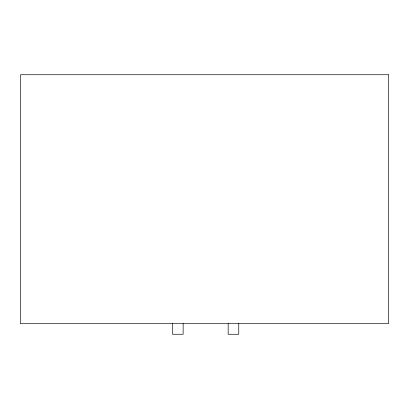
<?xml version="1.0" encoding="UTF-8"?>
<svg xmlns="http://www.w3.org/2000/svg" width="409" height="409" viewBox="0 0 409 409"><rect width="100%" height="100%" fill="white"/><g stroke="black" fill="none" stroke-linecap="round" stroke-linejoin="round"><path stroke-width="0.61" d="M238.759 323.545L238.759 334.26L228.166 334.26L228.166 323.545M183.145 323.545L183.145 334.26L172.552 334.26L172.552 323.545M388.55 74.74L20.45 74.74L20.45 323.667L388.55 323.667L388.55 74.74"/></g></svg>
